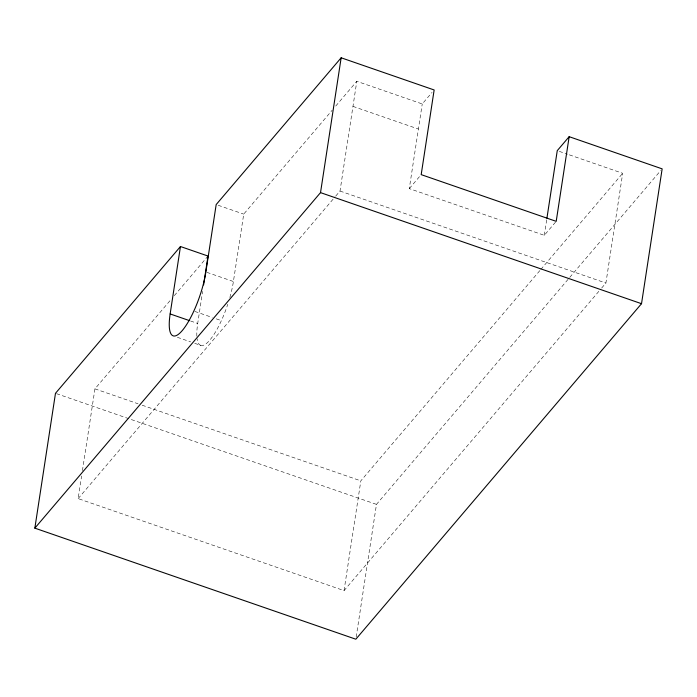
<?xml version="1.0" encoding="UTF-8"?>
<svg xmlns="http://www.w3.org/2000/svg" width="697" height="697" viewBox="0 0 697 697"><rect width="100%" height="100%" fill="white"/><g stroke="black" fill="none" stroke-linecap="round" stroke-linejoin="round"><path stroke-width="0.52" stroke-dasharray="3.48 2.61" d="M598.845 291.346L344.039 590.612L78.142 498.608L81.601 476.016M82.429 470.632L94.94 388.856L170.791 299.771M196.859 336.268A45.392 12.145 -70.9 0 1 197.704 323.469L202.609 291.363M229.844 297.523A45.392 12.145 -70.9 0 0 233.408 281.527L243.723 214.11L332.225 110.178M335.771 196.023L340.005 191.048L356.803 81.305L422.243 103.949L432.044 92.431M344.039 590.612L360.828 480.86L540.114 270.297M555.5 222.169L544.296 235.325L409.287 188.608L422.243 103.949M356.176 637.067L376.476 504.375L569.04 278.216M544.296 235.325L546.762 219.25M601.668 288.027L605.902 283.052L622.691 173.309L568.499 154.551M174.302 295.65L208.02 256.052M335.736 106.049L356.803 81.305M78.142 498.608L335.065 196.859M409.287 188.608L420.491 175.452M540.82 269.469L622.691 173.309M569.745 277.389L660.739 170.521M559.299 151.371L567.48 154.203M352.961 106.388L418.4 129.032M340.005 191.048L605.902 283.052M218.213 205.284L243.723 214.11M206.878 272.344L233.408 281.527M194.838 311.437L212.193 317.44M216.27 318.851L221.376 320.62M190.56 320.995L197.704 323.469M177.378 337.313L190.647 341.905M194.724 343.316L200.849 345.433A45.392 12.145 -70.9 0 0 220.688 322.136L222.43 318.285A45.392 12.145 -70.9 0 0 227.771 304.284M94.94 388.856L138.058 403.781M142.162 405.201L360.828 480.86M56.509 393.666L376.476 504.375M200.849 345.433L199.778 344.884A45.392 12.145 -70.9 0 1 197.094 338.733"/><path stroke-width="1.05" d="M546.927 218.178L557.251 150.665L569.161 136.682L662.15 168.857L641.519 303.692L355.845 639.21L34.85 528.143L55.481 393.308L180.462 246.52L208.02 256.052L203.594 284.942M569.161 136.682L556.206 221.35L421.188 174.633L434.144 89.965L341.155 57.79L216.175 204.578L205.859 271.996A45.392 12.145 -70.9 0 1 194.881 308.745L193.13 312.604A45.392 12.145 -70.9 0 1 173.292 335.902L172.22 335.353A45.392 12.145 -70.9 0 1 170.146 313.938L180.462 246.52M34.85 528.143L320.524 192.625L341.155 57.79M320.524 192.625L641.519 303.692M170.146 313.938L189.54 320.646"/></g></svg>
